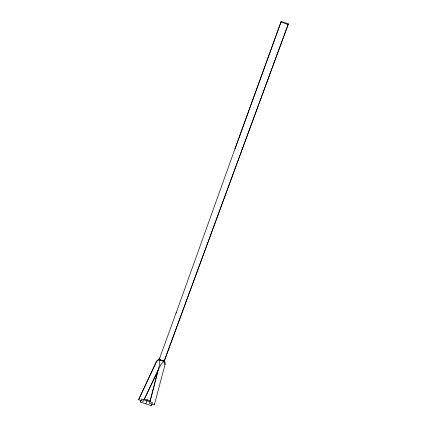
<?xml version="1.0" encoding="UTF-8"?>
<svg xmlns="http://www.w3.org/2000/svg" width="427" height="427" viewBox="0 0 427 427"><rect width="100%" height="100%" fill="white"/><g stroke="black" fill="none" stroke-linecap="round" stroke-linejoin="round"><path stroke-width="0.64" d="M164.955 364.775L164.24 360.548L164.518 359.609L165.233 363.831L154.339 404.791L149.503 403.446L159.794 363.649L159.1 360.345L164.24 360.548M176.34 312.206L159.159 359.614L164.181 361.279L288.38 23.869L281.228 21.35L235.213 148.169L176.063 313.13M234.983 148.98L281.228 21.35M150.117 401.215L157.921 371.052M154.339 404.791L154.617 403.846M140.696 401.134L140.403 402.079L145.826 403.851L151.35 405.65L151.633 404.705M159.581 359.027L159.869 358.093L156.714 360.879L138.62 399.656L143.301 401.412L161.219 363.959L163.754 361.866L159.581 359.027L156.528 361.642L138.62 399.656M144.225 398.834L147.24 399.821L145.826 403.851M140.403 402.079L141.518 398.989L152.498 402.576L151.35 405.65M288.38 23.869L164.464 360.34M144.161 399.282L157.809 370.748M147.24 399.821L150.315 400.825M281.062 22.012L288.23 24.542"/></g></svg>
